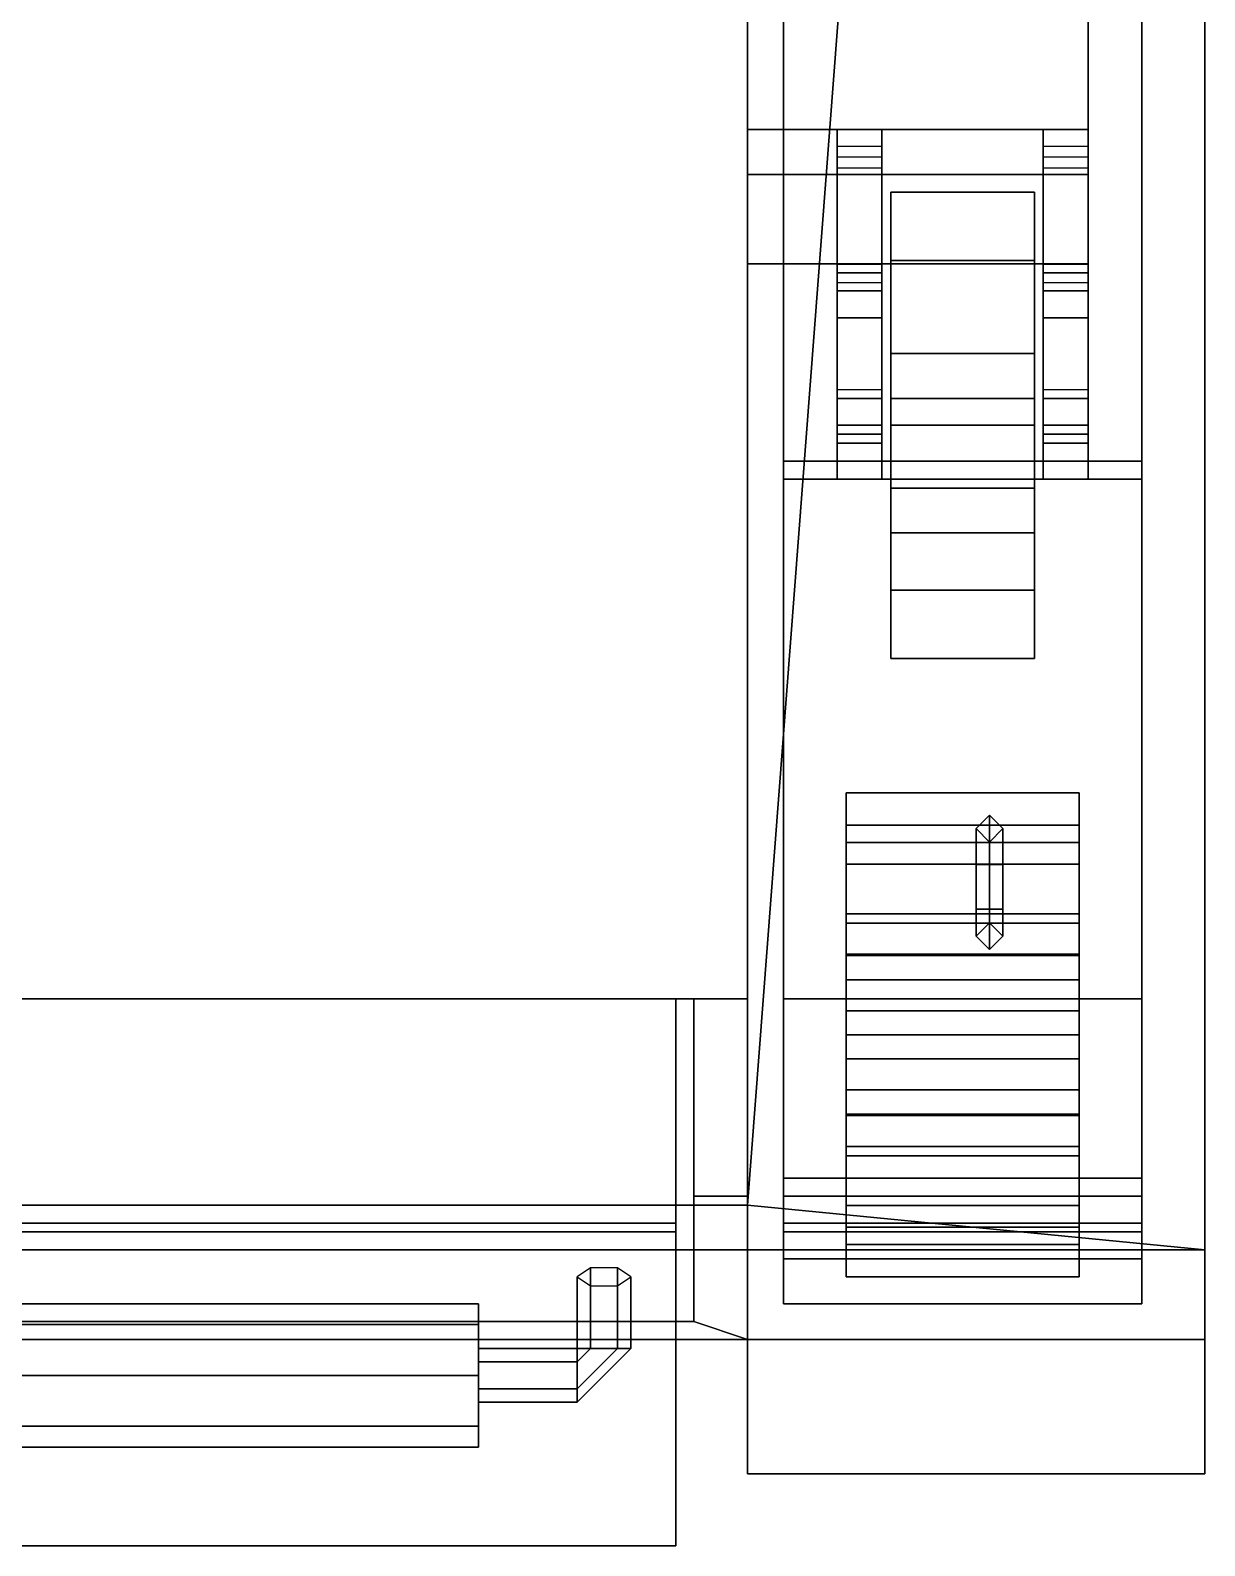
# Model space of a CAD drawing. Header units: millimetres. Extents: x -1.3 to 3, y -3.2 to 8.5.
# Drawn here: x 0 to 1.31, y -3.2 to -1.509 of the extents above; entities that cross this region are included whole.
import ezdxf

# ---------------------------------------------------------------- set-up
doc = ezdxf.new("R2010")
doc.units = ezdxf.units.MM
for name, color, linetype in [('bogie', 5, 'Continuous'), ('mudguards', 6, 'Continuous'), ('tracks', 3, 'Continuous'), ('wheels', 2, 'Continuous')]:
    doc.layers.add(name, color=color, linetype=linetype)

msp = doc.modelspace()

# ---------------------------------------------------------------- linework, layer by layer
for points in [[(0.8, -2.59, 1.14), (0.8, -2.59, 0.45), (0.8, 2.28, 0.45), (0.8, 2.3, 1.14)], [(1.31, 2.3, 1.14), (1.31, -2.97, 1.14), (0.8, -2.97, 1.14), (0.8, 2.3, 1.14)], [(1.31, -2.87, 1.42), (1.31, -2.97, 1.14), (1.31, 2.3, 1.14), (1.31, 1.32, 1.81)], [(0.8, 2.28, 0.45), (0.8, -2.59, 0.45), (-0.8, -2.59, 0.45), (-0.8, 2.28, 0.45)], [(1.31, -2.87, 1.42), (1.31, -2.87, 1.42), (1.31, 1.32, 1.81), (1.31, 0.39, 1.81)], [(0.94, -0.99, 1.76), (0.8, -2.82, 1.58), (1.31, -2.87, 1.42), (1.31, 0.39, 1.81)], [(-0.8, -0.99, 1.81), (-0.8, -2.82, 1.58), (0.8, -2.82, 1.58), (0.8, -0.99, 1.81)], [(0.8, -0.99, 1.81), (0.8, -2.82, 1.58), (0.8, -2.82, 1.58), (0.94, -0.99, 1.76)], [(1.055, -2.44, 1.65), (1.07, -2.44, 1.665), (1.07, -2.385, 1.61), (1.055, -2.4, 1.61)], [(1.07, -2.385, 1.52), (1.055, -2.4, 1.52), (1.055, -2.4, 1.61), (1.07, -2.385, 1.61)], [(1.07, -2.44, 1.635), (1.055, -2.44, 1.65), (1.055, -2.4, 1.61), (1.07, -2.415, 1.61)], [(1.055, -2.4, 1.52), (1.07, -2.415, 1.52), (1.07, -2.415, 1.61), (1.055, -2.4, 1.61)], [(1.07, -2.44, 1.665), (1.085, -2.44, 1.65), (1.085, -2.4, 1.61), (1.07, -2.385, 1.61)], [(1.085, -2.4, 1.52), (1.07, -2.385, 1.52), (1.07, -2.385, 1.61), (1.085, -2.4, 1.61)], [(1.085, -2.44, 1.65), (1.07, -2.44, 1.635), (1.07, -2.415, 1.61), (1.085, -2.4, 1.61)], [(1.07, -2.415, 1.52), (1.085, -2.4, 1.52), (1.085, -2.4, 1.61), (1.07, -2.415, 1.61)], [(1.055, -2.44, 1.65), (1.07, -2.44, 1.635), (1.07, -2.49, 1.635), (1.055, -2.49, 1.65)], [(1.07, -2.44, 1.665), (1.055, -2.44, 1.65), (1.055, -2.49, 1.65), (1.07, -2.49, 1.665)], [(1.07, -2.44, 1.635), (1.085, -2.44, 1.65), (1.085, -2.49, 1.65), (1.07, -2.49, 1.635)], [(1.085, -2.44, 1.65), (1.07, -2.44, 1.665), (1.07, -2.49, 1.665), (1.085, -2.49, 1.65)], [(1.055, -2.49, 1.65), (1.07, -2.49, 1.635), (1.07, -2.505, 1.61), (1.055, -2.52, 1.61)], [(1.07, -2.49, 1.665), (1.055, -2.49, 1.65), (1.055, -2.52, 1.61), (1.07, -2.535, 1.61)], [(1.07, -2.49, 1.635), (1.085, -2.49, 1.65), (1.085, -2.52, 1.61), (1.07, -2.505, 1.61)], [(1.085, -2.49, 1.65), (1.07, -2.49, 1.665), (1.07, -2.535, 1.61), (1.085, -2.52, 1.61)], [(1.07, -2.505, 1.51), (1.055, -2.52, 1.51), (1.055, -2.52, 1.61), (1.07, -2.505, 1.61)], [(1.085, -2.52, 1.51), (1.07, -2.505, 1.51), (1.07, -2.505, 1.61), (1.085, -2.52, 1.61)], [(1.055, -2.52, 1.51), (1.07, -2.535, 1.51), (1.07, -2.535, 1.61), (1.055, -2.52, 1.61)], [(1.07, -2.535, 1.51), (1.085, -2.52, 1.51), (1.085, -2.52, 1.61), (1.07, -2.535, 1.61)], [(-0.74, -2.59, 0.7), (-0.8, -2.59, 0.45), (0.8, -2.59, 0.45), (0.74, -2.59, 0.7)], [(0.74, -2.59, 0.7), (0.74, -2.95, 0.7), (-0.74, -2.95, 0.7), (-0.74, -2.59, 0.7)], [(-0.72, -2.59, 1.61), (-0.72, -2.85, 1.61), (0.72, -2.85, 1.61), (0.72, -2.59, 1.61)], [(0.72, -2.85, 1.61), (0.72, -2.84, 1.58), (0.72, -2.82, 1.58), (0.72, -2.59, 1.61)], [(0.74, -2.81, 0.99), (0.74, -2.59, 0.86), (0.8, -2.59, 0.86), (0.8, -2.81, 0.99)], [(0.74, -2.95, 0.99), (0.74, -2.95, 0.7), (0.74, -2.59, 0.7), (0.74, -2.81, 0.99)], [(0.74, -2.59, 0.86), (0.74, -2.59, 0.7), (0.8, -2.59, 0.45), (0.8, -2.59, 0.86)], [(0.74, -2.81, 0.99), (0.74, -2.59, 0.7), (0.74, -2.59, 0.86)], [(0.8, -2.97, 1.14), (0.8, -2.97, 0.99), (0.8, -2.81, 0.99), (0.8, -2.59, 1.14)], [(0.8, -2.59, 1.14), (0.8, -2.81, 0.99), (0.8, -2.59, 0.86), (0.8, -2.59, 1.14)], [(-0.8, -2.82, 1.58), (-1.31, -2.87, 1.42), (1.31, -2.87, 1.42), (0.8, -2.82, 1.58)], [(0.72, -2.82, 1.58), (0.72, -2.84, 1.58), (-0.72, -2.84, 1.58), (-0.72, -2.82, 1.58)], [(0.74, -2.81, 0.99), (0.8, -2.81, 0.99), (0.8, -2.97, 0.99), (0.74, -2.95, 0.99)], [(0.72, -2.84, 1.58), (0.72, -3.2, 1.42), (-0.72, -3.2, 1.42), (-0.72, -2.84, 1.58)], [(0.72, -3.2, 1.45), (0.72, -3.2, 1.42), (0.72, -2.84, 1.58), (0.72, -2.85, 1.61)], [(-0.72, -2.85, 1.61), (-0.72, -3.2, 1.45), (0.72, -3.2, 1.45), (0.72, -2.85, 1.61)], [(-1.31, -2.87, 1.42), (-1.31, -2.97, 1.14), (1.31, -2.97, 1.14), (1.31, -2.87, 1.42)], [(0.625, -2.89, 1.356), (0.61, -2.9, 1.33), (0.61, -2.98, 1.33), (0.625, -2.98, 1.356)], [(0.655, -2.89, 1.356), (0.625, -2.89, 1.356), (0.625, -2.98, 1.356), (0.655, -2.98, 1.356)], [(0.67, -2.9, 1.33), (0.655, -2.89, 1.356), (0.655, -2.98, 1.356), (0.67, -2.98, 1.33)], [(0.61, -2.9, 1.33), (0.625, -2.91, 1.304), (0.625, -2.98, 1.304), (0.61, -2.98, 1.33)], [(0.655, -2.91, 1.304), (0.67, -2.9, 1.33), (0.67, -2.98, 1.33), (0.655, -2.98, 1.304)], [(0.625, -2.91, 1.304), (0.655, -2.91, 1.304), (0.655, -2.98, 1.304), (0.625, -2.98, 1.304)], [(0.5, -2.9534, 1.3866), (0.5, -2.93, 1.33), (-0.68, -2.93, 1.33), (-0.68, -2.9534, 1.3866)], [(0.5, -2.93, 1.33), (0.5, -2.9534, 1.2734), (-0.68, -2.9534, 1.2734), (-0.68, -2.93, 1.33)], [(0.5, -2.93, 1.33), (0.5, -3.0666, 1.3866), (0.5, -3.09, 1.33), (0.5, -2.9534, 1.2734)], [(0.5, -2.9534, 1.3866), (0.5, -3.01, 1.41), (0.5, -3.0666, 1.3866), (0.5, -2.93, 1.33)], [(-0.8, -2.97, 0.99), (-0.74, -2.95, 0.99), (0.74, -2.95, 0.99), (0.8, -2.97, 0.99)], [(-0.74, -2.95, 0.99), (-0.74, -2.95, 0.7), (0.74, -2.95, 0.7), (0.74, -2.95, 0.99)], [(0.5, -3.01, 1.41), (0.5, -2.9534, 1.3866), (-0.68, -2.9534, 1.3866), (-0.68, -3.01, 1.41)], [(0.5, -2.9534, 1.2734), (0.5, -3.01, 1.25), (-0.68, -3.01, 1.25), (-0.68, -2.9534, 1.2734)], [(0.5, -2.9534, 1.2734), (0.5, -3.09, 1.33), (0.5, -3.0666, 1.2734), (0.5, -3.01, 1.25)], [(-0.8, -2.97, 1.14), (-0.8, -2.97, 0.99), (0.8, -2.97, 0.99), (0.8, -2.97, 1.14)], [(0.61, -2.995, 1.356), (0.61, -2.98, 1.33), (0.5, -2.98, 1.33), (0.5, -2.995, 1.356)], [(0.61, -2.98, 1.33), (0.61, -2.995, 1.304), (0.5, -2.995, 1.304), (0.5, -2.98, 1.33)], [(0.67, -2.98, 1.33), (0.655, -2.98, 1.356), (0.61, -3.025, 1.356), (0.61, -3.04, 1.33)], [(0.655, -2.98, 1.356), (0.625, -2.98, 1.356), (0.61, -2.995, 1.356), (0.61, -3.025, 1.356)], [(0.625, -2.98, 1.356), (0.61, -2.98, 1.33), (0.61, -2.98, 1.33), (0.61, -2.995, 1.356)], [(0.61, -2.98, 1.33), (0.625, -2.98, 1.304), (0.61, -2.995, 1.304), (0.61, -2.98, 1.33)], [(0.625, -2.98, 1.304), (0.655, -2.98, 1.304), (0.61, -3.025, 1.304), (0.61, -2.995, 1.304)], [(0.655, -2.98, 1.304), (0.67, -2.98, 1.33), (0.61, -3.04, 1.33), (0.61, -3.025, 1.304)], [(0.61, -3.025, 1.356), (0.61, -2.995, 1.356), (0.5, -2.995, 1.356), (0.5, -3.025, 1.356)], [(0.61, -2.995, 1.304), (0.61, -3.025, 1.304), (0.5, -3.025, 1.304), (0.5, -2.995, 1.304)], [(0.5, -3.0666, 1.3866), (0.5, -3.01, 1.41), (-0.68, -3.01, 1.41), (-0.68, -3.0666, 1.3866)], [(0.5, -3.01, 1.25), (0.5, -3.0666, 1.2734), (-0.68, -3.0666, 1.2734), (-0.68, -3.01, 1.25)], [(0.61, -3.04, 1.33), (0.61, -3.025, 1.356), (0.5, -3.025, 1.356), (0.5, -3.04, 1.33)], [(0.61, -3.025, 1.304), (0.61, -3.04, 1.33), (0.5, -3.04, 1.33), (0.5, -3.025, 1.304)], [(0.5, -3.09, 1.33), (0.5, -3.0666, 1.3866), (-0.68, -3.0666, 1.3866), (-0.68, -3.09, 1.33)], [(0.5, -3.0666, 1.2734), (0.5, -3.09, 1.33), (-0.68, -3.09, 1.33), (-0.68, -3.0666, 1.2734)], [(-0.72, -3.2, 1.45), (-0.72, -3.2, 1.42), (0.72, -3.2, 1.42), (0.72, -3.2, 1.45)]]:
    msp.add_3dface(points)
at = {"layer": 'bogie'}
for points in [[(0.8, -1.31, 0.84), (0.8, -1.77, 0.84), (1.18, -1.77, 0.84), (1.18, -1.31, 0.84)], [(1.18, -1.67, 0.6), (1.18, -1.62, 0.37), (1.18, -1.46, 0.37), (1.18, -1.41, 0.6)], [(1.18, -1.67, 0.6), (1.18, -1.41, 0.6), (1.18, -1.41, 0.84), (1.18, -1.67, 0.84)], [(1.18, -1.46, 0.37), (1.18, -1.62, 0.37), (0.8, -1.62, 0.37), (0.8, -1.46, 0.37)], [(0.8, -1.67, 0.6), (0.8, -1.62, 0.37), (1.18, -1.62, 0.37), (1.18, -1.67, 0.6)], [(0.9, -1.6389, 0.4569), (0.9, -1.62, 0.37), (0.9, -1.92, 0.27), (0.9, -1.97, 0.34)], [(0.9, -1.92, 0.27), (0.9, -1.62, 0.37), (0.95, -1.62, 0.37), (0.95, -1.92, 0.27)], [(0.95, -1.92, 0.27), (0.95, -1.62, 0.37), (0.95, -1.6389, 0.4569), (0.95, -1.97, 0.34)], [(1.13, -1.92, 0.27), (1.13, -1.62, 0.37), (1.18, -1.62, 0.37), (1.18, -1.92, 0.27)], [(1.13, -1.6389, 0.4569), (1.13, -1.62, 0.37), (1.13, -1.92, 0.27), (1.13, -1.97, 0.34)], [(1.18, -1.92, 0.27), (1.18, -1.62, 0.37), (1.18, -1.6389, 0.4569), (1.18, -1.97, 0.34)], [(0.95, -1.97, 0.34), (0.95, -1.6389, 0.4569), (0.9, -1.6389, 0.4569), (0.9, -1.97, 0.34)], [(1.18, -1.97, 0.34), (1.18, -1.6389, 0.4569), (1.13, -1.6389, 0.4569), (1.13, -1.97, 0.34)], [(0.9, -1.78, 0.46), (0.9, -1.6504, 0.5098), (0.95, -1.6504, 0.5098), (0.95, -1.78, 0.46)], [(0.9, -1.6632, 0.5689), (0.9, -1.6504, 0.5098), (0.9, -1.78, 0.46), (0.9, -1.83, 0.51)], [(0.95, -1.78, 0.46), (0.95, -1.6504, 0.5098), (0.95, -1.6632, 0.5689), (0.95, -1.83, 0.51)], [(1.13, -1.6632, 0.5689), (1.13, -1.6504, 0.5098), (1.13, -1.78, 0.46), (1.13, -1.83, 0.51)], [(1.13, -1.78, 0.46), (1.13, -1.6504, 0.5098), (1.18, -1.6504, 0.5098), (1.18, -1.78, 0.46)], [(1.18, -1.78, 0.46), (1.18, -1.6504, 0.5098), (1.18, -1.6632, 0.5689), (1.18, -1.83, 0.51)], [(0.8, -1.77, 0.68), (0.8, -1.67, 0.63), (1.18, -1.67, 0.63), (1.18, -1.77, 0.68)], [(0.8, -1.67, 0.63), (0.8, -1.67, 0.6), (1.18, -1.67, 0.6), (1.18, -1.67, 0.63)], [(0.95, -1.83, 0.51), (0.95, -1.6632, 0.5689), (0.9, -1.6632, 0.5689), (0.9, -1.83, 0.51)], [(1.18, -1.83, 0.51), (1.18, -1.6632, 0.5689), (1.13, -1.6632, 0.5689), (1.13, -1.83, 0.51)], [(1.18, -1.77, 0.68), (1.18, -1.67, 0.63), (1.18, -1.67, 0.84), (1.18, -1.77, 0.84)], [(0.8, -1.77, 0.84), (0.8, -1.77, 0.68), (1.18, -1.77, 0.68), (1.18, -1.77, 0.84)], [(0.9, -1.77, 0.85), (0.9, -1.77, 0.83), (0.9, -2.01, 0.83), (0.9, -2.01, 0.85)], [(0.9, -1.77, 0.74), (0.9, -1.77, 0.68), (0.9, -2.01, 0.83), (0.9, -1.95, 0.83)], [(0.9, -1.95, 0.83), (0.9, -1.77, 0.83), (0.95, -1.77, 0.83), (0.95, -1.95, 0.83)], [(0.95, -1.95, 0.83), (0.95, -1.77, 0.74), (0.9, -1.77, 0.74), (0.9, -1.95, 0.83)], [(0.95, -2.01, 0.85), (0.95, -1.77, 0.85), (0.9, -1.77, 0.85), (0.9, -2.01, 0.85)], [(0.9, -2.01, 0.83), (0.9, -1.7704, 0.68), (0.95, -1.7704, 0.68), (0.95, -2.01, 0.83)], [(0.95, -2.01, 0.83), (0.95, -1.77, 0.83), (0.95, -1.77, 0.85), (0.95, -2.01, 0.85)], [(0.95, -2.01, 0.83), (0.95, -1.77, 0.68), (0.95, -1.77, 0.74), (0.95, -1.95, 0.83)], [(1.13, -1.77, 0.85), (1.13, -1.77, 0.83), (1.13, -2.01, 0.83), (1.13, -2.01, 0.85)], [(1.13, -1.77, 0.74), (1.13, -1.77, 0.68), (1.13, -2.01, 0.83), (1.13, -1.95, 0.83)], [(1.18, -1.95, 0.83), (1.18, -1.77, 0.74), (1.13, -1.77, 0.74), (1.13, -1.95, 0.83)], [(1.13, -1.95, 0.83), (1.13, -1.77, 0.83), (1.18, -1.77, 0.83), (1.18, -1.95, 0.83)], [(1.18, -2.01, 0.85), (1.18, -1.77, 0.85), (1.13, -1.77, 0.85), (1.13, -2.01, 0.85)], [(1.13, -2.01, 0.83), (1.13, -1.7704, 0.68), (1.18, -1.7704, 0.68), (1.18, -2.01, 0.83)], [(1.18, -2.01, 0.83), (1.18, -1.77, 0.83), (1.18, -1.77, 0.85), (1.18, -2.01, 0.85)], [(1.18, -2.01, 0.83), (1.18, -1.77, 0.68), (1.18, -1.77, 0.74), (1.18, -1.95, 0.83)], [(0.9, -1.83, 0.51), (0.9, -1.78, 0.46), (0.9, -1.8, 0.43), (0.9, -1.92, 0.45)], [(0.9, -1.8, 0.43), (0.9, -1.78, 0.46), (0.95, -1.78, 0.46), (0.95, -1.8, 0.43)], [(0.9, -1.7911, 0.4032), (0.9, -1.8, 0.43), (0.95, -1.8, 0.43), (0.95, -1.7911, 0.4032)], [(0.9, -1.92, 0.45), (0.9, -1.8, 0.43), (0.9, -1.7911, 0.4032), (0.9, -1.9101, 0.3611)], [(0.95, -1.8, 0.43), (0.95, -1.78, 0.46), (0.95, -1.83, 0.51), (0.95, -1.92, 0.45)], [(0.95, -1.7911, 0.4032), (0.95, -1.8, 0.43), (0.95, -1.92, 0.45), (0.95, -1.9101, 0.3611)], [(1.13, -1.83, 0.51), (1.13, -1.78, 0.46), (1.13, -1.8, 0.43), (1.13, -1.92, 0.45)], [(1.13, -1.8, 0.43), (1.13, -1.78, 0.46), (1.18, -1.78, 0.46), (1.18, -1.8, 0.43)], [(1.13, -1.92, 0.45), (1.13, -1.8, 0.43), (1.13, -1.7911, 0.4032), (1.13, -1.9101, 0.3611)], [(1.13, -1.7911, 0.4032), (1.13, -1.8, 0.43), (1.18, -1.8, 0.43), (1.18, -1.7911, 0.4032)], [(1.18, -1.8, 0.43), (1.18, -1.78, 0.46), (1.18, -1.83, 0.51), (1.18, -1.92, 0.45)], [(1.18, -1.7911, 0.4032), (1.18, -1.8, 0.43), (1.18, -1.92, 0.45), (1.18, -1.9101, 0.3611)], [(0.95, -1.92, 0.45), (0.95, -1.83, 0.51), (0.9, -1.83, 0.51), (0.9, -1.92, 0.45)], [(1.18, -1.92, 0.45), (1.18, -1.83, 0.51), (1.13, -1.83, 0.51), (1.13, -1.92, 0.45)], [(0.95, -1.9101, 0.3611), (0.95, -1.92, 0.45), (0.9, -1.92, 0.45), (0.9, -1.9101, 0.3611)], [(1.18, -1.9101, 0.3611), (1.18, -1.92, 0.45), (1.13, -1.92, 0.45), (1.13, -1.9101, 0.3611)], [(0.9, -1.97, 0.34), (0.9, -1.92, 0.27), (0.9, -1.96, 0.27), (0.9, -1.99, 0.31)], [(0.9, -1.96, 0.27), (0.9, -1.92, 0.27), (0.95, -1.92, 0.27), (0.95, -1.96, 0.27)], [(0.95, -1.96, 0.27), (0.95, -1.92, 0.27), (0.95, -1.97, 0.34), (0.95, -1.99, 0.31)], [(1.13, -1.97, 0.34), (1.13, -1.92, 0.27), (1.13, -1.96, 0.27), (1.13, -1.99, 0.31)], [(1.13, -1.96, 0.27), (1.13, -1.92, 0.27), (1.18, -1.92, 0.27), (1.18, -1.96, 0.27)], [(1.18, -1.96, 0.27), (1.18, -1.92, 0.27), (1.18, -1.97, 0.34), (1.18, -1.99, 0.31)], [(0.9, -1.99, 0.31), (0.9, -1.96, 0.27), (0.95, -1.96, 0.27), (0.95, -1.99, 0.31)], [(1.13, -1.99, 0.31), (1.13, -1.96, 0.27), (1.18, -1.96, 0.27), (1.18, -1.99, 0.31)], [(0.95, -1.99, 0.31), (0.95, -1.97, 0.34), (0.9, -1.97, 0.34), (0.9, -1.99, 0.31)], [(1.18, -1.99, 0.31), (1.18, -1.97, 0.34), (1.13, -1.97, 0.34), (1.13, -1.99, 0.31)], [(0.95, -2.01, 0.83), (0.95, -2.01, 0.85), (0.9, -2.01, 0.85), (0.9, -2.01, 0.83)], [(1.18, -2.01, 0.83), (1.18, -2.01, 0.85), (1.13, -2.01, 0.85), (1.13, -2.01, 0.83)]]:
    msp.add_3dface(points, dxfattribs=at)
at = {"layer": 'mudguards'}
for points in [[(1.31, 1.61, 1.14), (1.31, -1.71, 1.14), (1.31, -1.71, 0.98), (1.31, 1.61, 0.98)], [(1.31, 1.61, 0.98), (1.31, -1.71, 0.98), (1.31, -1.71, 1.14), (1.31, 1.61, 1.14)], [(1.31, -1.71, 0.98), (1.31, -3.09, 0.74), (1.31, -3.12, 0.86), (1.31, -1.71, 1.14)], [(1.31, -1.71, 1.14), (1.31, -3.12, 0.86), (1.31, -3.09, 0.74), (1.31, -1.71, 0.98)], [(1.31, -1.71, 1.14), (1.31, -3.12, 0.86), (1.31, -2.97, 1.14)], [(1.31, -2.97, 1.14), (1.31, -2.97, 1.14), (1.31, -3.12, 0.86), (1.31, -1.71, 1.14)], [(1.31, -2.97, 1.14), (1.31, -3.12, 0.86), (0.8, -3.12, 0.86), (0.8, -2.97, 1.14)], [(0.8, -2.97, 1.14), (0.8, -3.12, 0.86), (1.31, -3.12, 0.86), (1.31, -2.97, 1.14)], [(0.8, -2.97, 1.14), (0.8, -2.97, 0.99), (0.8, -3.12, 0.86), (0.8, -2.97, 1.14)], [(0.8, -2.97, 1.14), (0.8, -3.12, 0.86), (0.8, -2.97, 0.99), (0.8, -2.97, 1.14)]]:
    msp.add_3dface(points, dxfattribs=at)
at = {"layer": 'tracks'}
for points in [[(0.84, 2.46, 0.97), (0.84, -2.59, 0.97), (0.84, -2.59, 1.02), (0.84, 2.49, 1.02)], [(0.84, 2.49, 1.02), (0.84, -2.59, 1.02), (1.24, -2.59, 1.02), (1.24, 2.49, 1.02)], [(1.24, -2.59, 1.02), (1.24, -2.59, 0.97), (1.24, 2.46, 0.97), (1.24, 2.49, 1.02)], [(1.24, 2.46, 0.97), (1.24, -2.59, 0.97), (0.84, -2.59, 0.97), (0.84, 2.46, 0.97)], [(0.84, 2.03, 0.01), (0.84, -2.01, 0.01), (0.84, -1.99, 0.06), (0.84, 2.03, 0.06)], [(0.84, 2.03, 0.06), (0.84, -1.99, 0.06), (1.24, -1.99, 0.06), (1.24, 2.03, 0.06)], [(1.24, 2.03, 0.01), (1.24, -2.01, 0.01), (0.84, -2.01, 0.01), (0.84, 2.03, 0.01)], [(1.24, -1.99, 0.06), (1.24, -2.01, 0.01), (1.24, 2.03, 0.01), (1.24, 2.03, 0.06)], [(0.84, -2.01, 0.01), (0.84, -2.84, 0.4), (0.84, -2.79, 0.45), (0.84, -1.99, 0.06)], [(0.84, -1.99, 0.06), (0.84, -2.79, 0.45), (1.24, -2.79, 0.45), (1.24, -1.99, 0.06)], [(1.24, -2.79, 0.45), (1.24, -2.84, 0.4), (1.24, -2.01, 0.01), (1.24, -1.99, 0.06)], [(1.24, -2.01, 0.01), (1.24, -2.84, 0.4), (0.84, -2.84, 0.4), (0.84, -2.01, 0.01)], [(1.24, -2.85, 0.9), (1.24, -2.59, 1.02), (0.84, -2.59, 1.02), (0.84, -2.85, 0.9)], [(0.84, -2.85, 0.9), (0.84, -2.59, 1.02), (0.84, -2.59, 0.97), (0.84, -2.81, 0.86)], [(0.84, -2.81, 0.86), (0.84, -2.59, 0.97), (1.24, -2.59, 0.97), (1.24, -2.81, 0.86)], [(1.24, -2.59, 0.97), (1.24, -2.59, 1.02), (1.24, -2.85, 0.9), (1.24, -2.81, 0.86)], [(0.84, -2.84, 0.4), (0.84, -2.93, 0.55), (0.84, -2.88, 0.58), (0.84, -2.79, 0.45)], [(0.84, -2.79, 0.45), (0.84, -2.88, 0.58), (1.24, -2.88, 0.58), (1.24, -2.79, 0.45)], [(1.24, -2.88, 0.58), (1.24, -2.93, 0.55), (1.24, -2.84, 0.4), (1.24, -2.79, 0.45)], [(0.84, -2.93, 0.78), (0.84, -2.85, 0.9), (0.84, -2.81, 0.86), (0.84, -2.88, 0.75)], [(0.84, -2.88, 0.75), (0.84, -2.81, 0.86), (1.24, -2.81, 0.86), (1.24, -2.88, 0.75)], [(1.24, -2.81, 0.86), (1.24, -2.85, 0.9), (1.24, -2.93, 0.78), (1.24, -2.88, 0.75)], [(1.24, -2.84, 0.4), (1.24, -2.93, 0.55), (0.84, -2.93, 0.55), (0.84, -2.84, 0.4)], [(1.24, -2.93, 0.78), (1.24, -2.85, 0.9), (0.84, -2.85, 0.9), (0.84, -2.93, 0.78)], [(0.84, -2.93, 0.55), (0.84, -2.93, 0.78), (0.84, -2.88, 0.75), (0.84, -2.88, 0.58)], [(0.84, -2.88, 0.58), (0.84, -2.88, 0.75), (1.24, -2.88, 0.75), (1.24, -2.88, 0.58)], [(1.24, -2.88, 0.75), (1.24, -2.93, 0.78), (1.24, -2.93, 0.55), (1.24, -2.88, 0.58)], [(1.24, -2.93, 0.55), (1.24, -2.93, 0.78), (0.84, -2.93, 0.78), (0.84, -2.93, 0.55)]]:
    msp.add_3dface(points, dxfattribs=at)
at = {"layer": 'wheels'}
for points in [[(1.12, -1.7662, 0.5038), (1.12, -1.69, 0.32), (0.96, -1.69, 0.32), (0.96, -1.7662, 0.5038)], [(0.96, -1.95, 0.58), (0.96, -1.7662, 0.5038), (0.96, -1.69, 0.32), (0.96, -2.1338, 0.5038)], [(0.96, -2.1338, 0.5038), (0.96, -1.69, 0.32), (0.96, -1.7662, 0.1362), (0.96, -2.21, 0.32)], [(1.12, -1.69, 0.32), (1.12, -1.7662, 0.1362), (0.96, -1.7662, 0.1362), (0.96, -1.69, 0.32)], [(1.12, -1.69, 0.32), (1.12, -2.1338, 0.1362), (1.12, -1.95, 0.06), (1.12, -1.7662, 0.1362)], [(1.12, -1.7662, 0.5038), (1.12, -2.21, 0.32), (1.12, -2.1338, 0.1362), (1.12, -1.69, 0.32)], [(1.12, -1.7662, 0.1362), (1.12, -1.95, 0.06), (0.96, -1.95, 0.06), (0.96, -1.7662, 0.1362)], [(0.96, -2.21, 0.32), (0.96, -1.7662, 0.1362), (0.96, -1.95, 0.06), (0.96, -2.1338, 0.1362)], [(1.12, -1.95, 0.58), (1.12, -1.7662, 0.5038), (0.96, -1.7662, 0.5038), (0.96, -1.95, 0.58)], [(1.12, -1.95, 0.58), (1.12, -2.1338, 0.5038), (1.12, -2.21, 0.32), (1.12, -1.7662, 0.5038)], [(0.96, -2.07, 0.85), (0.96, -1.87, 0.85), (0.96, -1.92, 0.7634), (0.96, -2.02, 0.7634)], [(1.12, -1.87, 0.85), (1.12, -1.92, 0.7634), (0.96, -1.92, 0.7634), (0.96, -1.87, 0.85)], [(0.96, -2.02, 0.9366), (0.96, -1.92, 0.9366), (0.96, -1.87, 0.85), (0.96, -2.07, 0.85)], [(1.12, -1.92, 0.9366), (1.12, -1.87, 0.85), (0.96, -1.87, 0.85), (0.96, -1.92, 0.9366)], [(1.12, -1.87, 0.85), (1.12, -2.07, 0.85), (1.12, -2.02, 0.7634), (1.12, -1.92, 0.7634)], [(1.12, -1.92, 0.9366), (1.12, -2.02, 0.9366), (1.12, -2.07, 0.85), (1.12, -1.87, 0.85)], [(1.12, -1.92, 0.7634), (1.12, -2.02, 0.7634), (0.96, -2.02, 0.7634), (0.96, -1.92, 0.7634)], [(1.12, -2.02, 0.9366), (1.12, -1.92, 0.9366), (0.96, -1.92, 0.9366), (0.96, -2.02, 0.9366)], [(1.12, -1.95, 0.06), (1.12, -2.1338, 0.1362), (0.96, -2.1338, 0.1362), (0.96, -1.95, 0.06)], [(1.12, -2.1338, 0.5038), (1.12, -1.95, 0.58), (0.96, -1.95, 0.58), (0.96, -2.1338, 0.5038)], [(1.12, -2.02, 0.7634), (1.12, -2.07, 0.85), (0.96, -2.07, 0.85), (0.96, -2.02, 0.7634)], [(1.12, -2.07, 0.85), (1.12, -2.02, 0.9366), (0.96, -2.02, 0.9366), (0.96, -2.07, 0.85)], [(1.12, -2.21, 0.32), (1.12, -2.1338, 0.5038), (0.96, -2.1338, 0.5038), (0.96, -2.21, 0.32)], [(1.12, -2.1338, 0.1362), (1.12, -2.21, 0.32), (0.96, -2.21, 0.32), (0.96, -2.1338, 0.1362)], [(0.91, -2.36, 0.66), (0.91, -2.4154, 0.64), (0.91, -2.4154, 0.68), (0.91, -2.36, 0.66)], [(0.91, -2.36, 0.66), (0.91, -2.3962, 0.525), (0.91, -2.4395, 0.55), (0.91, -2.4154, 0.64)], [(1.17, -2.36, 0.66), (1.17, -2.3962, 0.525), (0.91, -2.3962, 0.525), (0.91, -2.36, 0.66)], [(0.91, -2.3962, 0.795), (0.91, -2.36, 0.66), (0.91, -2.4154, 0.68), (0.91, -2.4395, 0.77)], [(1.17, -2.3962, 0.795), (1.17, -2.36, 0.66), (0.91, -2.36, 0.66), (0.91, -2.3962, 0.795)], [(1.17, -2.36, 0.66), (1.17, -2.4154, 0.68), (1.17, -2.4154, 0.64), (1.17, -2.36, 0.66)], [(1.17, -2.3962, 0.525), (1.17, -2.36, 0.66), (1.17, -2.4154, 0.64), (1.17, -2.4395, 0.55)], [(1.17, -2.36, 0.66), (1.17, -2.3962, 0.795), (1.17, -2.4395, 0.77), (1.17, -2.4154, 0.68)], [(1.17, -2.495, 0.8938), (1.17, -2.3962, 0.795), (0.91, -2.3962, 0.795), (0.91, -2.495, 0.8938)], [(0.91, -2.495, 0.8938), (0.91, -2.3962, 0.795), (0.91, -2.4395, 0.77), (0.91, -2.5054, 0.8359)], [(1.17, -2.3962, 0.525), (1.17, -2.495, 0.4262), (0.91, -2.495, 0.4262), (0.91, -2.3962, 0.525)], [(0.91, -2.3962, 0.525), (0.91, -2.495, 0.4262), (0.91, -2.5054, 0.4841), (0.91, -2.4395, 0.55)], [(1.17, -2.3962, 0.795), (1.17, -2.495, 0.8938), (1.17, -2.5054, 0.8359), (1.17, -2.4395, 0.77)], [(1.17, -2.495, 0.4262), (1.17, -2.3962, 0.525), (1.17, -2.4395, 0.55), (1.17, -2.5054, 0.4841)], [(0.91, -2.4154, 0.64), (0.91, -2.5415, 0.64), (0.91, -2.5415, 0.68), (0.91, -2.4154, 0.68)], [(1.17, -2.4395, 0.55), (1.17, -2.4154, 0.64), (0.91, -2.4154, 0.64), (0.91, -2.4395, 0.55)], [(1.17, -2.4154, 0.64), (1.17, -2.5415, 0.64), (0.91, -2.5415, 0.64), (0.91, -2.4154, 0.64)], [(1.17, -2.4154, 0.68), (1.17, -2.4395, 0.77), (0.91, -2.4395, 0.77), (0.91, -2.4154, 0.68)], [(1.17, -2.5415, 0.68), (1.17, -2.4154, 0.68), (0.91, -2.4154, 0.68), (0.91, -2.5415, 0.68)], [(1.17, -2.4154, 0.68), (1.17, -2.5415, 0.68), (1.17, -2.5415, 0.64), (1.17, -2.4154, 0.64)], [(1.17, -2.4395, 0.77), (1.17, -2.5054, 0.8359), (0.91, -2.5054, 0.8359), (0.91, -2.4395, 0.77)], [(1.17, -2.5054, 0.4841), (1.17, -2.4395, 0.55), (0.91, -2.4395, 0.55), (0.91, -2.5054, 0.4841)], [(0.91, -2.495, 0.4262), (0.91, -2.63, 0.39), (0.91, -2.63, 0.44), (0.91, -2.54, 0.4641)], [(0.91, -2.495, 0.4262), (0.91, -2.54, 0.4641), (0.91, -2.5054, 0.4841), (0.91, -2.495, 0.4262)], [(1.17, -2.495, 0.4262), (1.17, -2.63, 0.39), (0.91, -2.63, 0.39), (0.91, -2.495, 0.4262)], [(1.17, -2.63, 0.93), (1.17, -2.495, 0.8938), (0.91, -2.495, 0.8938), (0.91, -2.63, 0.93)], [(0.91, -2.63, 0.93), (0.91, -2.495, 0.8938), (0.91, -2.54, 0.8559), (0.91, -2.63, 0.88)], [(0.91, -2.495, 0.8938), (0.91, -2.5054, 0.8359), (0.91, -2.54, 0.8559), (0.91, -2.495, 0.8938)], [(1.17, -2.63, 0.39), (1.17, -2.495, 0.4262), (1.17, -2.54, 0.4641), (1.17, -2.63, 0.44)], [(1.17, -2.495, 0.4262), (1.17, -2.5054, 0.4841), (1.17, -2.54, 0.4641), (1.17, -2.495, 0.4262)], [(1.17, -2.495, 0.8938), (1.17, -2.63, 0.93), (1.17, -2.63, 0.88), (1.17, -2.54, 0.8559)], [(1.17, -2.495, 0.8938), (1.17, -2.54, 0.8559), (1.17, -2.5054, 0.8359), (1.17, -2.495, 0.8938)], [(1.17, -2.5054, 0.8359), (1.17, -2.5685, 0.7266), (0.91, -2.5685, 0.7266), (0.91, -2.5054, 0.8359)], [(0.91, -2.5054, 0.8359), (0.91, -2.5685, 0.7266), (0.91, -2.6031, 0.7466), (0.91, -2.54, 0.8559)], [(1.17, -2.5685, 0.5934), (1.17, -2.5054, 0.4841), (0.91, -2.5054, 0.4841), (0.91, -2.5685, 0.5934)], [(0.91, -2.54, 0.4641), (0.91, -2.6031, 0.5734), (0.91, -2.5685, 0.5934), (0.91, -2.5054, 0.4841)], [(1.17, -2.54, 0.8559), (1.17, -2.6031, 0.7466), (1.17, -2.5685, 0.7266), (1.17, -2.5054, 0.8359)], [(1.17, -2.5054, 0.4841), (1.17, -2.5685, 0.5934), (1.17, -2.6031, 0.5734), (1.17, -2.54, 0.4641)], [(1.17, -2.6031, 0.7466), (1.17, -2.54, 0.8559), (0.91, -2.54, 0.8559), (0.91, -2.6031, 0.7466)], [(1.17, -2.63, 0.44), (1.17, -2.54, 0.4641), (0.91, -2.54, 0.4641), (0.91, -2.63, 0.44)], [(1.17, -2.54, 0.4641), (1.17, -2.6031, 0.5734), (0.91, -2.6031, 0.5734), (0.91, -2.54, 0.4641)], [(1.17, -2.54, 0.8559), (1.17, -2.63, 0.88), (0.91, -2.63, 0.88), (0.91, -2.54, 0.8559)], [(0.91, -2.7185, 0.68), (0.91, -2.5415, 0.68), (0.91, -2.5415, 0.64), (0.91, -2.7185, 0.64)], [(0.91, -2.7185, 0.64), (0.91, -2.5415, 0.64), (0.91, -2.5685, 0.5934), (0.91, -2.6915, 0.5934)], [(1.17, -2.5415, 0.64), (1.17, -2.5685, 0.5934), (0.91, -2.5685, 0.5934), (0.91, -2.5415, 0.64)], [(0.91, -2.6915, 0.7266), (0.91, -2.5685, 0.7266), (0.91, -2.5415, 0.68), (0.91, -2.7185, 0.68)], [(1.17, -2.5685, 0.7266), (1.17, -2.5415, 0.68), (0.91, -2.5415, 0.68), (0.91, -2.5685, 0.7266)], [(1.17, -2.7185, 0.64), (1.17, -2.5415, 0.64), (1.17, -2.5415, 0.68), (1.17, -2.7185, 0.68)], [(1.17, -2.6915, 0.5934), (1.17, -2.5685, 0.5934), (1.17, -2.5415, 0.64), (1.17, -2.7185, 0.64)], [(1.17, -2.7185, 0.68), (1.17, -2.5415, 0.68), (1.17, -2.5685, 0.7266), (1.17, -2.6915, 0.7266)], [(0.91, -2.6915, 0.5934), (0.91, -2.5685, 0.5934), (0.91, -2.6031, 0.5734), (0.91, -2.6569, 0.5734)], [(0.91, -2.6569, 0.7466), (0.91, -2.6031, 0.7466), (0.91, -2.5685, 0.7266), (0.91, -2.6915, 0.7266)], [(1.17, -2.6569, 0.5734), (1.17, -2.6031, 0.5734), (1.17, -2.5685, 0.5934), (1.17, -2.6915, 0.5934)], [(1.17, -2.6915, 0.7266), (1.17, -2.5685, 0.7266), (1.17, -2.6031, 0.7466), (1.17, -2.6569, 0.7466)], [(1.17, -2.6031, 0.5734), (1.17, -2.6569, 0.5734), (0.91, -2.6569, 0.5734), (0.91, -2.6031, 0.5734)], [(1.17, -2.6569, 0.7466), (1.17, -2.6031, 0.7466), (0.91, -2.6031, 0.7466), (0.91, -2.6569, 0.7466)], [(1.17, -2.72, 0.4641), (1.17, -2.63, 0.44), (0.91, -2.63, 0.44), (0.91, -2.72, 0.4641)], [(0.91, -2.63, 0.39), (0.91, -2.765, 0.4262), (0.91, -2.72, 0.4641), (0.91, -2.63, 0.44)], [(1.17, -2.63, 0.39), (1.17, -2.765, 0.4262), (0.91, -2.765, 0.4262), (0.91, -2.63, 0.39)], [(1.17, -2.63, 0.88), (1.17, -2.72, 0.8559), (0.91, -2.72, 0.8559), (0.91, -2.63, 0.88)], [(1.17, -2.765, 0.8938), (1.17, -2.63, 0.93), (0.91, -2.63, 0.93), (0.91, -2.765, 0.8938)], [(0.91, -2.765, 0.8938), (0.91, -2.63, 0.93), (0.91, -2.63, 0.88), (0.91, -2.72, 0.8559)], [(1.17, -2.765, 0.4262), (1.17, -2.63, 0.39), (1.17, -2.63, 0.44), (1.17, -2.72, 0.4641)], [(1.17, -2.63, 0.93), (1.17, -2.765, 0.8938), (1.17, -2.72, 0.8559), (1.17, -2.63, 0.88)], [(1.17, -2.72, 0.8559), (1.17, -2.6569, 0.7466), (0.91, -2.6569, 0.7466), (0.91, -2.72, 0.8559)], [(0.91, -2.72, 0.8559), (0.91, -2.6569, 0.7466), (0.91, -2.6915, 0.7266), (0.91, -2.7546, 0.8359)], [(1.17, -2.6569, 0.5734), (1.17, -2.72, 0.4641), (0.91, -2.72, 0.4641), (0.91, -2.6569, 0.5734)], [(0.91, -2.7546, 0.4841), (0.91, -2.6915, 0.5934), (0.91, -2.6569, 0.5734), (0.91, -2.72, 0.4641)], [(1.17, -2.7546, 0.8359), (1.17, -2.6915, 0.7266), (1.17, -2.6569, 0.7466), (1.17, -2.72, 0.8559)], [(1.17, -2.72, 0.4641), (1.17, -2.6569, 0.5734), (1.17, -2.6915, 0.5934), (1.17, -2.7546, 0.4841)], [(1.17, -2.6915, 0.7266), (1.17, -2.7546, 0.8359), (0.91, -2.7546, 0.8359), (0.91, -2.6915, 0.7266)], [(1.17, -2.6915, 0.5934), (1.17, -2.7185, 0.64), (0.91, -2.7185, 0.64), (0.91, -2.6915, 0.5934)], [(1.17, -2.7546, 0.4841), (1.17, -2.6915, 0.5934), (0.91, -2.6915, 0.5934), (0.91, -2.7546, 0.4841)], [(1.17, -2.7185, 0.68), (1.17, -2.6915, 0.7266), (0.91, -2.6915, 0.7266), (0.91, -2.7185, 0.68)], [(0.91, -2.8446, 0.68), (0.91, -2.7185, 0.68), (0.91, -2.7185, 0.64), (0.91, -2.8446, 0.64)], [(1.17, -2.7185, 0.64), (1.17, -2.8446, 0.64), (0.91, -2.8446, 0.64), (0.91, -2.7185, 0.64)], [(1.17, -2.8446, 0.68), (1.17, -2.7185, 0.68), (0.91, -2.7185, 0.68), (0.91, -2.8446, 0.68)], [(0.91, -2.765, 0.4262), (0.91, -2.7546, 0.4841), (0.91, -2.72, 0.4641), (0.91, -2.765, 0.4262)], [(0.91, -2.765, 0.8938), (0.91, -2.72, 0.8559), (0.91, -2.7546, 0.8359), (0.91, -2.765, 0.8938)], [(1.17, -2.8446, 0.64), (1.17, -2.7185, 0.64), (1.17, -2.7185, 0.68), (1.17, -2.8446, 0.68)], [(1.17, -2.765, 0.4262), (1.17, -2.72, 0.4641), (1.17, -2.7546, 0.4841), (1.17, -2.765, 0.4262)], [(1.17, -2.765, 0.8938), (1.17, -2.7546, 0.8359), (1.17, -2.72, 0.8559), (1.17, -2.765, 0.8938)], [(1.17, -2.7546, 0.8359), (1.17, -2.8205, 0.77), (0.91, -2.8205, 0.77), (0.91, -2.7546, 0.8359)], [(0.91, -2.8638, 0.795), (0.91, -2.765, 0.8938), (0.91, -2.7546, 0.8359), (0.91, -2.8205, 0.77)], [(0.91, -2.765, 0.4262), (0.91, -2.8638, 0.525), (0.91, -2.8205, 0.55), (0.91, -2.7546, 0.4841)], [(1.17, -2.8205, 0.55), (1.17, -2.7546, 0.4841), (0.91, -2.7546, 0.4841), (0.91, -2.8205, 0.55)], [(1.17, -2.765, 0.8938), (1.17, -2.8638, 0.795), (1.17, -2.8205, 0.77), (1.17, -2.7546, 0.8359)], [(1.17, -2.8638, 0.525), (1.17, -2.765, 0.4262), (1.17, -2.7546, 0.4841), (1.17, -2.8205, 0.55)], [(1.17, -2.8638, 0.795), (1.17, -2.765, 0.8938), (0.91, -2.765, 0.8938), (0.91, -2.8638, 0.795)], [(1.17, -2.765, 0.4262), (1.17, -2.8638, 0.525), (0.91, -2.8638, 0.525), (0.91, -2.765, 0.4262)], [(0.91, -2.8638, 0.525), (0.91, -2.9, 0.66), (0.91, -2.8446, 0.64), (0.91, -2.8205, 0.55)], [(1.17, -2.8446, 0.64), (1.17, -2.8205, 0.55), (0.91, -2.8205, 0.55), (0.91, -2.8446, 0.64)], [(1.17, -2.8205, 0.77), (1.17, -2.8446, 0.68), (0.91, -2.8446, 0.68), (0.91, -2.8205, 0.77)], [(0.91, -2.9, 0.66), (0.91, -2.8638, 0.795), (0.91, -2.8205, 0.77), (0.91, -2.8446, 0.68)], [(1.17, -2.9, 0.66), (1.17, -2.8638, 0.525), (1.17, -2.8205, 0.55), (1.17, -2.8446, 0.64)], [(1.17, -2.8638, 0.795), (1.17, -2.9, 0.66), (1.17, -2.8446, 0.68), (1.17, -2.8205, 0.77)], [(0.91, -2.9, 0.66), (0.91, -2.8446, 0.68), (0.91, -2.8446, 0.64), (0.91, -2.9, 0.66)], [(1.17, -2.9, 0.66), (1.17, -2.8446, 0.64), (1.17, -2.8446, 0.68), (1.17, -2.9, 0.66)], [(1.17, -2.8638, 0.525), (1.17, -2.9, 0.66), (0.91, -2.9, 0.66), (0.91, -2.8638, 0.525)], [(1.17, -2.9, 0.66), (1.17, -2.8638, 0.795), (0.91, -2.8638, 0.795), (0.91, -2.9, 0.66)]]:
    msp.add_3dface(points, dxfattribs=at)

doc.saveas('drawing.dxf')
